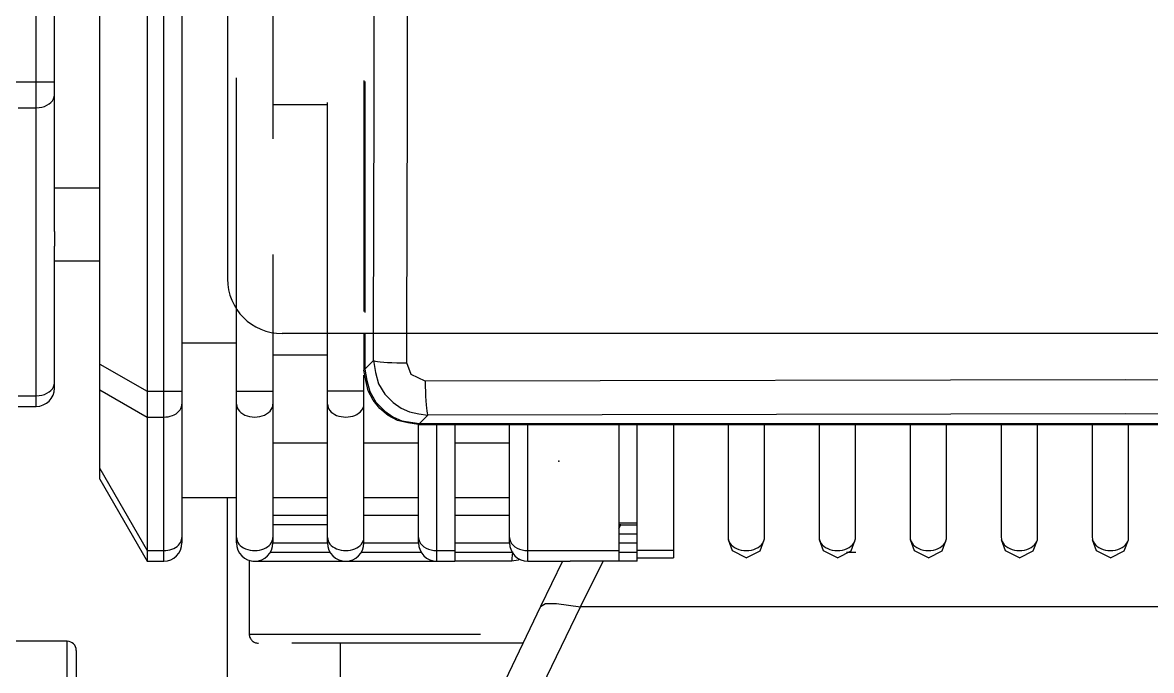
# Model space of a CAD drawing. Extents: x -9877 to -4419, y 2249 to 6216.
# Drawn here: x -5172.9 to -5110.9, y 2645.7 to 2681.2 of the extents above; entities that cross this region are included whole.
import ezdxf

# ---------------------------------------------------------------- set-up
doc = ezdxf.new("R2010")
doc.units = 0
doc.linetypes.add('DASHED', pattern=[19.05, 12.7, -6.35])
doc.layers.add('LY_1', color=7, linetype='CONTINUOUS')

msp = doc.modelspace()

# ---------------------------------------------------------------- linework, layer by layer
at = {"layer": 'LY_1', "color": 110, "linetype": 'CONTINUOUS'}
for p, q in [((-5161.654721, 2734.167356), (-5161.654721, 2667.167356)), ((-5166.054721, 2726.667356), (-5166.054721, 2651.667356)), ((-5165.154721, 2651.667356), (-5165.154721, 2726.667356)), ((-5164.154721, 2725.667356), (-5164.154721, 2652.667356)), ((-5172.154721, 2660.167356), (-5172.154721, 2718.167356)), ((-5168.654721, 2662.495783), (-5168.654721, 2715.838928)), ((-5171.154721, 2669.775374), (-5171.154721, 2708.559337)), ((-5171.154721, 2677.983589), (-5174.154721, 2677.983589)), ((-5173.154721, 2676.569376), (-5172.154721, 2676.569376)), ((-5159.154721, 2676.743145), (-5156.154721, 2676.743145)), ((-5171.154721, 2672.167356), (-5168.654721, 2672.167356)), ((-5171.154721, 2661.167356), (-5171.154721, 2668.961358)), ((-5171.154721, 2668.167356), (-5168.654721, 2668.167356)), ((-5161.154721, 2652.667356), (-5161.154721, 2665.509043)), ((-5159.154721, 2664.209316), (-5159.154721, 2652.667356)), ((-5054.654721, 2664.167356), (-5158.654721, 2664.167356)), ((-5156.154721, 2652.667356), (-5156.154721, 2664.167356)), ((-5154.154718, 2664.167356), (-5154.154718, 2662.163247)), ((-5154.102313, 2664.167356), (-5154.102313, 2662.215652)), ((-5164.154721, 2663.667356), (-5161.154721, 2663.667356)), ((-5159.154721, 2662.992858), (-5156.154721, 2662.992858)), ((-5168.654721, 2662.495783), (-5166.054721, 2660.995783)), ((-5153.634893, 2662.683072), (-5154.102313, 2662.215652)), ((-5154.154721, 2652.667356), (-5154.154721, 2661.889387)), ((-5168.654721, 2656.753142), (-5168.654721, 2661.081569)), ((-5168.654721, 2661.081569), (-5166.054721, 2659.581569)), ((-5173.154721, 2660.753142), (-5172.154721, 2660.753142)), ((-5166.054721, 2660.995783), (-5164.154721, 2660.995783)), ((-5161.154721, 2660.995783), (-5159.154721, 2660.995783)), ((-5154.154721, 2660.995783), (-5156.154721, 2660.995783)), ((-5173.154721, 2660.167356), (-5172.154721, 2660.167356)), ((-5166.054721, 2659.581569), (-5165.154721, 2659.581569)), ((-5151.106425, 2659.219763), (-5150.638244, 2659.687944)), ((-5151.106425, 2659.219763), (-5073.703018, 2659.219763)), ((-5151.15883, 2659.167358), (-5073.650613, 2659.167358)), ((-5151.154721, 2652.667356), (-5151.154721, 2659.167358)), ((-5150.154721, 2651.667356), (-5150.154721, 2659.167358)), ((-5149.154721, 2659.167358), (-5149.154721, 2651.667356)), ((-5146.154721, 2652.667356), (-5146.154721, 2659.167358)), ((-5145.154721, 2651.667356), (-5145.154721, 2659.167358)), ((-5140.154721, 2659.167358), (-5140.154721, 2651.667356)), ((-5139.154721, 2651.667356), (-5139.154721, 2659.167358)), ((-5137.154721, 2659.167358), (-5137.154721, 2651.846996)), ((-5134.154721, 2659.167356), (-5134.154721, 2653.081569)), ((-5132.154721, 2653.081569), (-5132.154721, 2659.167358)), ((-5129.154721, 2659.167356), (-5129.154721, 2653.081569)), ((-5127.154721, 2653.081569), (-5127.154721, 2659.167358)), ((-5124.154721, 2659.167356), (-5124.154721, 2653.081569)), ((-5122.154721, 2653.081569), (-5122.154721, 2659.167358)), ((-5119.154721, 2659.167356), (-5119.154721, 2653.081569)), ((-5117.154721, 2653.081569), (-5117.154721, 2659.167358)), ((-5114.154721, 2659.167356), (-5114.154721, 2653.081569)), ((-5112.154721, 2653.081569), (-5112.154721, 2659.167358)), ((-5159.154721, 2658.167356), (-5156.154721, 2658.167356)), ((-5154.154721, 2658.167356), (-5151.154721, 2658.167356)), ((-5149.154721, 2658.167356), (-5146.154721, 2658.167356)), ((-5168.654721, 2656.753142), (-5166.054721, 2652.253142)), ((-5168.654721, 2656.167356), (-5166.054721, 2651.667356)), ((-5164.154721, 2655.167356), (-5161.154721, 2655.167356)), ((-5161.654721, 2613.499153), (-5161.654721, 2655.167356)), ((-5159.154721, 2655.167356), (-5156.154721, 2655.167356)), ((-5154.154721, 2655.167356), (-5151.154721, 2655.167356)), ((-5149.154721, 2655.167356), (-5146.154721, 2655.167356)), ((-5139.154721, 2653.753142), (-5140.154721, 2653.753142)), ((-5140.154721, 2653.44709), (-5140.045443, 2653.67227)), ((-5140.045443, 2653.67227), (-5139.154721, 2653.67227)), ((-5140.154721, 2653.167356), (-5139.154721, 2653.167356)), ((-5140.154721, 2652.667356), (-5139.154721, 2652.667356)), ((-5166.054721, 2652.253142), (-5165.154721, 2652.253142)), ((-5150.154721, 2652.253142), (-5149.154721, 2652.253142)), ((-5145.154721, 2652.253142), (-5140.154721, 2652.253142)), ((-5140.154721, 2652.167356), (-5139.154721, 2652.167356)), ((-5137.154721, 2652.253142), (-5139.154721, 2652.253142)), ((-5139.154721, 2651.846996), (-5137.154721, 2651.846996)), ((-5127.654721, 2652.167356), (-5127.145985, 2652.167356)), ((-5166.054721, 2651.667356), (-5165.154721, 2651.667356)), ((-5150.154721, 2651.667356), (-5149.154721, 2651.667356)), ((-5145.154721, 2651.667356), (-5142.820137, 2651.667356)), ((-5143.241486, 2651.667356), (-5144.451816, 2649.173343)), ((-5142.264854, 2649.16455), (-5141.018416, 2651.667356)), ((-5139.154721, 2651.667356), (-5141.018416, 2651.667356)), ((-5144.451272, 2649.173082), (-5166.173462, 2604.128492)), ((-5162.720973, 2606.877058), (-5142.264859, 2649.164534)), ((-5095.154721, 2649.167356), (-5142.264854, 2649.16455)), ((-5170.454721, 2647.267356), (-5177.654721, 2647.267356)), ((-5170.454721, 2617.339951), (-5170.454721, 2647.267356)), ((-5169.954721, 2646.767356), (-5169.954721, 2617.619521))]:
    msp.add_line(p, q, dxfattribs=at)
at = {"layer": 'LY_1', "color": 110, "linetype": 'DASHED'}
for p, q in [((-5161.154721, 2665.509043), (-5161.154721, 2725.667356)), ((-5159.154721, 2725.667356), (-5159.154721, 2664.209316)), ((-5156.154721, 2664.167356), (-5156.154721, 2725.667356)), ((-5154.154718, 2716.171464), (-5154.154718, 2664.167356)), ((-5154.102313, 2716.119059), (-5154.102313, 2664.167356)), ((-5156.154721, 2654.167356), (-5159.154721, 2654.167356)), ((-5156.154721, 2653.667356), (-5159.154721, 2653.667356)), ((-5151.154721, 2654.167356), (-5154.154721, 2654.167356)), ((-5146.154721, 2654.167356), (-5149.154721, 2654.167356)), ((-5159.154721, 2652.667356), (-5156.154721, 2652.667356)), ((-5154.154721, 2652.667356), (-5151.154721, 2652.667356)), ((-5149.154721, 2652.667356), (-5146.154721, 2652.667356)), ((-5159.288696, 2652.167356), (-5156.020747, 2652.167356)), ((-5154.288696, 2652.167356), (-5151.020747, 2652.167356)), ((-5149.154721, 2652.167356), (-5145.959743, 2652.167356)), ((-5160.454721, 2651.713416), (-5160.454721, 2647.667356)), ((-5160.257661, 2651.667356), (-5150.154721, 2651.667356)), ((-5146.035652, 2651.667356), (-5149.154721, 2651.667356)), ((-5160.454721, 2647.667356), (-5145.178055, 2647.667356)), ((-5145.419166, 2647.167356), (-5159.954721, 2647.167356)), ((-5155.454721, 2647.167356), (-5155.454721, 2643.167356))]:
    msp.add_line(p, q, dxfattribs=at)
for points in [[(-5153.630058, 2664.167357), (-5153.600429, 2676.661659), (-5153.590549, 2689.167356)], [(-5151.792603, 2664.167363), (-5151.763116, 2676.661716), (-5151.753284, 2689.167356)]]:
    msp.add_lwpolyline(points, dxfattribs=at)
at = {"layer": 'LY_1', "color": 110, "linetype": 'CONTINUOUS'}
for points in [[(-5172.154721, 2676.569376), (-5171.998287, 2676.578082), (-5171.845704, 2676.603984), (-5171.700731, 2676.646446), (-5171.566936, 2676.704421), (-5171.447614, 2676.776483), (-5171.345704, 2676.860856), (-5171.263715, 2676.955463), (-5171.203665, 2677.057975), (-5171.167033, 2677.165867), (-5171.154721, 2677.276483)], [(-5171.154721, 2669.775374), (-5171.155554, 2669.292096), (-5171.154721, 2668.961358)], [(-5153.634893, 2662.683072), (-5153.632441, 2663.425173), (-5153.630058, 2664.167357)], [(-5151.79784, 2662.556353), (-5151.795181, 2663.361809), (-5151.792603, 2664.167363)], [(-5168.654721, 2661.081569), (-5168.654721, 2661.819027), (-5168.654721, 2662.495783)], [(-5153.634893, 2662.683072), (-5153.517404, 2662.036555), (-5153.349863, 2661.409046), (-5153.015909, 2660.847334), (-5152.5452, 2660.373049), (-5152.117061, 2660.073007), (-5151.647815, 2659.865328), (-5151.147739, 2659.761301), (-5150.638244, 2659.687944)], [(-5153.634893, 2662.683072), (-5153.599296, 2662.664748), (-5153.523184, 2662.646802), (-5153.40813, 2662.629605), (-5153.25651, 2662.613512), (-5153.071455, 2662.598856), (-5152.856788, 2662.58594), (-5152.616941, 2662.575029), (-5152.356869, 2662.56635), (-5152.081942, 2662.560081), (-5151.79784, 2662.556353), (-5151.79784, 2662.556353)], [(-5150.793667, 2661.55371), (-5151.568201, 2661.915273), (-5151.79784, 2662.556353)], [(-5151.15883, 2659.167358), (-5151.738723, 2659.261784), (-5152.304669, 2659.396504), (-5152.820914, 2659.664362), (-5153.276042, 2660.046035), (-5153.657715, 2660.501163), (-5153.925573, 2661.017408), (-5154.060293, 2661.583354), (-5154.154718, 2662.163247)], [(-5154.102313, 2662.215652), (-5153.992558, 2661.589269), (-5153.836102, 2660.980022), (-5153.494277, 2660.392016), (-5153.004933, 2659.897228), (-5152.562267, 2659.589829), (-5152.076668, 2659.380909), (-5151.106425, 2659.219763)], [(-5172.154721, 2660.753142), (-5171.998287, 2660.761848), (-5171.845704, 2660.78775), (-5171.700731, 2660.830212), (-5171.566936, 2660.888187), (-5171.447614, 2660.960249), (-5171.345704, 2661.044622), (-5171.263715, 2661.139229), (-5171.203665, 2661.241741), (-5171.167033, 2661.349633), (-5171.154721, 2661.460249)], [(-5073.904492, 2661.497451), (-5112.324253, 2661.618518), (-5150.793667, 2661.55371)], [(-5150.793667, 2661.55371), (-5150.789363, 2661.266185), (-5150.781874, 2660.987488), (-5150.771359, 2660.723491), (-5150.75804, 2660.479757), (-5150.742196, 2660.261421), (-5150.724163, 2660.073083), (-5150.704319, 2659.918711), (-5150.683083, 2659.801558), (-5150.660902, 2659.724092), (-5150.638244, 2659.687944), (-5150.638244, 2659.687944)], [(-5165.154721, 2659.581569), (-5165.031029, 2659.586999), (-5164.909236, 2659.603206), (-5164.791213, 2659.629942), (-5164.678774, 2659.666794), (-5164.573644, 2659.713198), (-5164.47744, 2659.768441), (-5164.391637, 2659.831673), (-5164.317555, 2659.901925), (-5164.25633, 2659.978117), (-5164.208904, 2660.059079), (-5164.176004, 2660.143567), (-5164.158137, 2660.230284), (-5164.155575, 2660.259455), (-5164.154721, 2660.288676)], [(-5161.154721, 2660.288676), (-5161.144543, 2660.188044), (-5161.114214, 2660.089461), (-5161.064353, 2659.994933), (-5160.995975, 2659.906385), (-5160.910471, 2659.82562), (-5160.809582, 2659.75428), (-5160.695362, 2659.69382), (-5160.570136, 2659.645469), (-5160.436454, 2659.610212), (-5160.297036, 2659.588767), (-5160.154721, 2659.581569), (-5160.012407, 2659.588766), (-5159.872989, 2659.610212), (-5159.739306, 2659.645469), (-5159.614081, 2659.69382), (-5159.499861, 2659.75428), (-5159.398972, 2659.825619), (-5159.313468, 2659.906385), (-5159.245089, 2659.994933), (-5159.195228, 2660.089461), (-5159.1649, 2660.188044), (-5159.154721, 2660.288676), (-5159.154721, 2660.288676)], [(-5156.154721, 2660.288676), (-5156.146166, 2660.19638), (-5156.120647, 2660.105663), (-5156.078601, 2660.018078), (-5156.020747, 2659.935123), (-5155.948075, 2659.858217), (-5155.861828, 2659.788676), (-5155.763483, 2659.72769), (-5155.654721, 2659.676304), (-5155.537405, 2659.635394), (-5155.41354, 2659.605663), (-5155.285247, 2659.587619), (-5155.154721, 2659.581569), (-5155.024195, 2659.587619), (-5154.895902, 2659.605663), (-5154.772038, 2659.635394), (-5154.654721, 2659.676304), (-5154.54596, 2659.72769), (-5154.447614, 2659.788676), (-5154.361368, 2659.858217), (-5154.288696, 2659.935123), (-5154.230842, 2660.018078), (-5154.188795, 2660.105663), (-5154.163276, 2660.19638), (-5154.154721, 2660.288676)], [(-5074.115207, 2659.631953), (-5112.352017, 2659.752443), (-5150.638244, 2659.687944)], [(-5168.654721, 2656.167356), (-5168.654721, 2656.359458), (-5168.654721, 2656.753142)], [(-5140.045403, 2653.67227), (-5140.100066, 2653.671739), (-5140.154682, 2653.670168)], [(-5165.154721, 2652.253142), (-5165.037184, 2652.258043), (-5164.921276, 2652.272679), (-5164.808604, 2652.296847), (-5164.700731, 2652.330212), (-5164.599151, 2652.372311), (-5164.505273, 2652.422561), (-5164.420399, 2652.480264), (-5164.345704, 2652.544622), (-5164.282225, 2652.614741), (-5164.230842, 2652.689651), (-5164.192266, 2652.768311), (-5164.167033, 2652.849633), (-5164.157804, 2652.90477), (-5164.154721, 2652.960249)], [(-5161.154721, 2652.960249), (-5161.146166, 2652.867953), (-5161.120647, 2652.777236), (-5161.078601, 2652.689651), (-5161.020747, 2652.606695), (-5160.948075, 2652.529789), (-5160.861828, 2652.460249), (-5160.763483, 2652.399263), (-5160.654721, 2652.347876), (-5160.537405, 2652.306967), (-5160.41354, 2652.277236), (-5160.285247, 2652.259191), (-5160.154721, 2652.253142), (-5160.024195, 2652.259191), (-5159.895902, 2652.277236), (-5159.772038, 2652.306967), (-5159.654721, 2652.347876), (-5159.54596, 2652.399263), (-5159.447614, 2652.460249), (-5159.361368, 2652.529789), (-5159.288696, 2652.606695), (-5159.230842, 2652.689651), (-5159.188795, 2652.777236), (-5159.163276, 2652.867953), (-5159.154721, 2652.960249), (-5159.154721, 2652.960249)], [(-5156.154721, 2652.960249), (-5156.146166, 2652.867953), (-5156.120647, 2652.777236), (-5156.078601, 2652.689651), (-5156.020747, 2652.606695), (-5155.948075, 2652.529789), (-5155.861828, 2652.460249), (-5155.763483, 2652.399263), (-5155.654721, 2652.347876), (-5155.537405, 2652.306967), (-5155.41354, 2652.277236), (-5155.285247, 2652.259191), (-5155.154721, 2652.253142), (-5155.024195, 2652.259191), (-5154.895902, 2652.277236), (-5154.772038, 2652.306967), (-5154.654721, 2652.347876), (-5154.54596, 2652.399263), (-5154.447614, 2652.460249), (-5154.361368, 2652.529789), (-5154.288696, 2652.606695), (-5154.230842, 2652.689651), (-5154.188795, 2652.777236), (-5154.163276, 2652.867953), (-5154.154721, 2652.960249)], [(-5151.154721, 2652.960249), (-5151.14241, 2652.849633), (-5151.105778, 2652.741741), (-5151.045728, 2652.639229), (-5150.963738, 2652.544622), (-5150.861828, 2652.460249), (-5150.742507, 2652.388187), (-5150.608712, 2652.330212), (-5150.463738, 2652.28775), (-5150.311156, 2652.261848), (-5150.154721, 2652.253142)], [(-5146.154721, 2652.960249), (-5146.14241, 2652.849633), (-5146.105778, 2652.741741), (-5146.045728, 2652.639229), (-5145.963738, 2652.544622), (-5145.861828, 2652.460249), (-5145.742507, 2652.388187), (-5145.608712, 2652.330212), (-5145.463738, 2652.28775), (-5145.311156, 2652.261848), (-5145.154721, 2652.253142)], [(-5133.154721, 2651.846996), (-5133.915155, 2652.241063), (-5134.139893, 2652.838928)], [(-5134.139893, 2652.838928), (-5134.106362, 2652.743016), (-5134.054253, 2652.651345), (-5133.984583, 2652.565705), (-5133.898711, 2652.487767), (-5133.798316, 2652.419053), (-5133.685355, 2652.360904), (-5133.562035, 2652.314457), (-5133.430764, 2652.280616), (-5133.294103, 2652.260044), (-5133.154721, 2652.253142), (-5133.01534, 2652.260044), (-5132.878679, 2652.280616), (-5132.747407, 2652.314457), (-5132.624087, 2652.360904), (-5132.511127, 2652.419053), (-5132.410731, 2652.487767), (-5132.32486, 2652.565705), (-5132.25519, 2652.651345), (-5132.20308, 2652.743016), (-5132.16955, 2652.838928), (-5132.16955, 2652.838928)], [(-5133.154721, 2651.846996), (-5132.394283, 2652.241069), (-5132.16955, 2652.838928)], [(-5128.154721, 2651.846996), (-5128.915155, 2652.241063), (-5129.139893, 2652.838928)], [(-5129.139893, 2652.838928), (-5129.106362, 2652.743016), (-5129.054253, 2652.651345), (-5128.984583, 2652.565705), (-5128.898711, 2652.487767), (-5128.798316, 2652.419053), (-5128.685355, 2652.360904), (-5128.562035, 2652.314457), (-5128.430764, 2652.280616), (-5128.294103, 2652.260044), (-5128.154721, 2652.253142), (-5128.01534, 2652.260044), (-5127.878679, 2652.280616), (-5127.747407, 2652.314457), (-5127.624087, 2652.360904), (-5127.511127, 2652.419053), (-5127.410731, 2652.487767), (-5127.32486, 2652.565705), (-5127.25519, 2652.651345), (-5127.20308, 2652.743016), (-5127.16955, 2652.838928), (-5127.16955, 2652.838928)], [(-5128.154721, 2651.846996), (-5127.394287, 2652.241063), (-5127.16955, 2652.838928)], [(-5123.154721, 2651.846996), (-5123.915155, 2652.241063), (-5124.139893, 2652.838928)], [(-5124.139893, 2652.838928), (-5124.106362, 2652.743016), (-5124.054253, 2652.651345), (-5123.984583, 2652.565705), (-5123.898711, 2652.487767), (-5123.798316, 2652.419053), (-5123.685355, 2652.360904), (-5123.562035, 2652.314457), (-5123.430764, 2652.280616), (-5123.294103, 2652.260044), (-5123.154721, 2652.253142), (-5123.01534, 2652.260044), (-5122.878679, 2652.280616), (-5122.747407, 2652.314457), (-5122.624087, 2652.360904), (-5122.511127, 2652.419053), (-5122.410731, 2652.487767), (-5122.32486, 2652.565705), (-5122.25519, 2652.651345), (-5122.20308, 2652.743016), (-5122.16955, 2652.838928), (-5122.16955, 2652.838928)], [(-5123.154721, 2651.846996), (-5122.394287, 2652.241063), (-5122.16955, 2652.838928)], [(-5118.154721, 2651.846996), (-5118.915155, 2652.241063), (-5119.139893, 2652.838928)], [(-5119.139893, 2652.838928), (-5119.106362, 2652.743016), (-5119.054253, 2652.651345), (-5118.984583, 2652.565705), (-5118.898711, 2652.487767), (-5118.798316, 2652.419053), (-5118.685355, 2652.360904), (-5118.562035, 2652.314457), (-5118.430764, 2652.280616), (-5118.294103, 2652.260044), (-5118.154721, 2652.253142), (-5118.01534, 2652.260044), (-5117.878679, 2652.280616), (-5117.747407, 2652.314457), (-5117.624087, 2652.360904), (-5117.511127, 2652.419053), (-5117.410731, 2652.487767), (-5117.32486, 2652.565705), (-5117.25519, 2652.651345), (-5117.20308, 2652.743016), (-5117.16955, 2652.838928), (-5117.16955, 2652.838928)], [(-5118.154721, 2651.846996), (-5117.394287, 2652.241063), (-5117.16955, 2652.838928)], [(-5113.154721, 2651.846996), (-5113.915155, 2652.241063), (-5114.139893, 2652.838928)], [(-5114.139893, 2652.838928), (-5114.106362, 2652.743016), (-5114.054253, 2652.651345), (-5113.984583, 2652.565705), (-5113.898711, 2652.487767), (-5113.798316, 2652.419053), (-5113.685355, 2652.360904), (-5113.562035, 2652.314457), (-5113.430764, 2652.280616), (-5113.294103, 2652.260044), (-5113.154721, 2652.253142), (-5113.01534, 2652.260044), (-5112.878679, 2652.280616), (-5112.747407, 2652.314457), (-5112.624087, 2652.360904), (-5112.511127, 2652.419053), (-5112.410731, 2652.487767), (-5112.32486, 2652.565705), (-5112.25519, 2652.651345), (-5112.20308, 2652.743016), (-5112.16955, 2652.838928), (-5112.16955, 2652.838928)], [(-5113.154721, 2651.846996), (-5112.394287, 2652.241063), (-5112.16955, 2652.838928)], [(-5145.991867, 2652.120376), (-5146.00126, 2652.085944), (-5146.00982, 2652.043119), (-5146.017377, 2651.992758), (-5146.023777, 2651.935872), (-5146.028893, 2651.873601), (-5146.032623, 2651.807194), (-5146.034891, 2651.737983), (-5146.035652, 2651.667356)], [(-5145.586498, 2651.767116), (-5145.692725, 2651.724222), (-5146.035652, 2651.667356)], [(-5141.018416, 2651.667356), (-5141.580557, 2651.667356), (-5142.142698, 2651.667356), (-5142.820137, 2651.667356)], [(-5144.451718, 2649.173296), (-5144.176124, 2649.340043), (-5143.586688, 2649.349274), (-5142.918952, 2649.254217), (-5142.264854, 2649.16455)]]:
    msp.add_lwpolyline(points, dxfattribs=at)
for centre, radius, start, end in [((-5158.654721, 2667.167356), 3, 180, 270), ((-5172.154721, 2661.167356), 1, 270, 0), ((-5132.167672, 2653.081231), 1.987049, 179.990243, 187.004124), ((-5134.14177, 2653.081231), 1.987049, 352.995876, 0.009757), ((-5127.167672, 2653.081231), 1.987049, 179.990243, 187.004124), ((-5129.14177, 2653.081231), 1.987049, 352.995876, 0.009757), ((-5122.167672, 2653.081231), 1.987049, 179.990243, 187.004124), ((-5124.14177, 2653.081231), 1.987049, 352.995876, 0.009757), ((-5117.167672, 2653.081231), 1.987049, 179.990243, 187.004124), ((-5119.14177, 2653.081231), 1.987049, 352.995876, 0.009757), ((-5112.167672, 2653.081231), 1.987049, 179.990243, 187.004124), ((-5114.14177, 2653.081231), 1.987049, 352.995876, 0.009757), ((-5165.154721, 2652.667356), 1, 270, 0), ((-5160.154721, 2652.667356), 1, 180, 0), ((-5155.154721, 2652.667356), 1, 180, 0), ((-5150.154721, 2652.667356), 1, 180, 270), ((-5145.154721, 2652.667356), 1, 180, 270), ((-5170.454721, 2646.767356), 0.5, 0, 90)]:
    msp.add_arc(centre, radius, start, end, dxfattribs=at)
at = {"layer": 'LY_1', "color": 110, "linetype": 'DASHED'}
msp.add_arc((-5159.954721, 2647.667356), 0.5, 180, 270, dxfattribs=at)
at = {"layer": 'LY_1', "color": 110, "linetype": 'CONTINUOUS'}
msp.add_point((-5143.454721, 2657.167356), dxfattribs=at)

doc.saveas('drawing.dxf')
